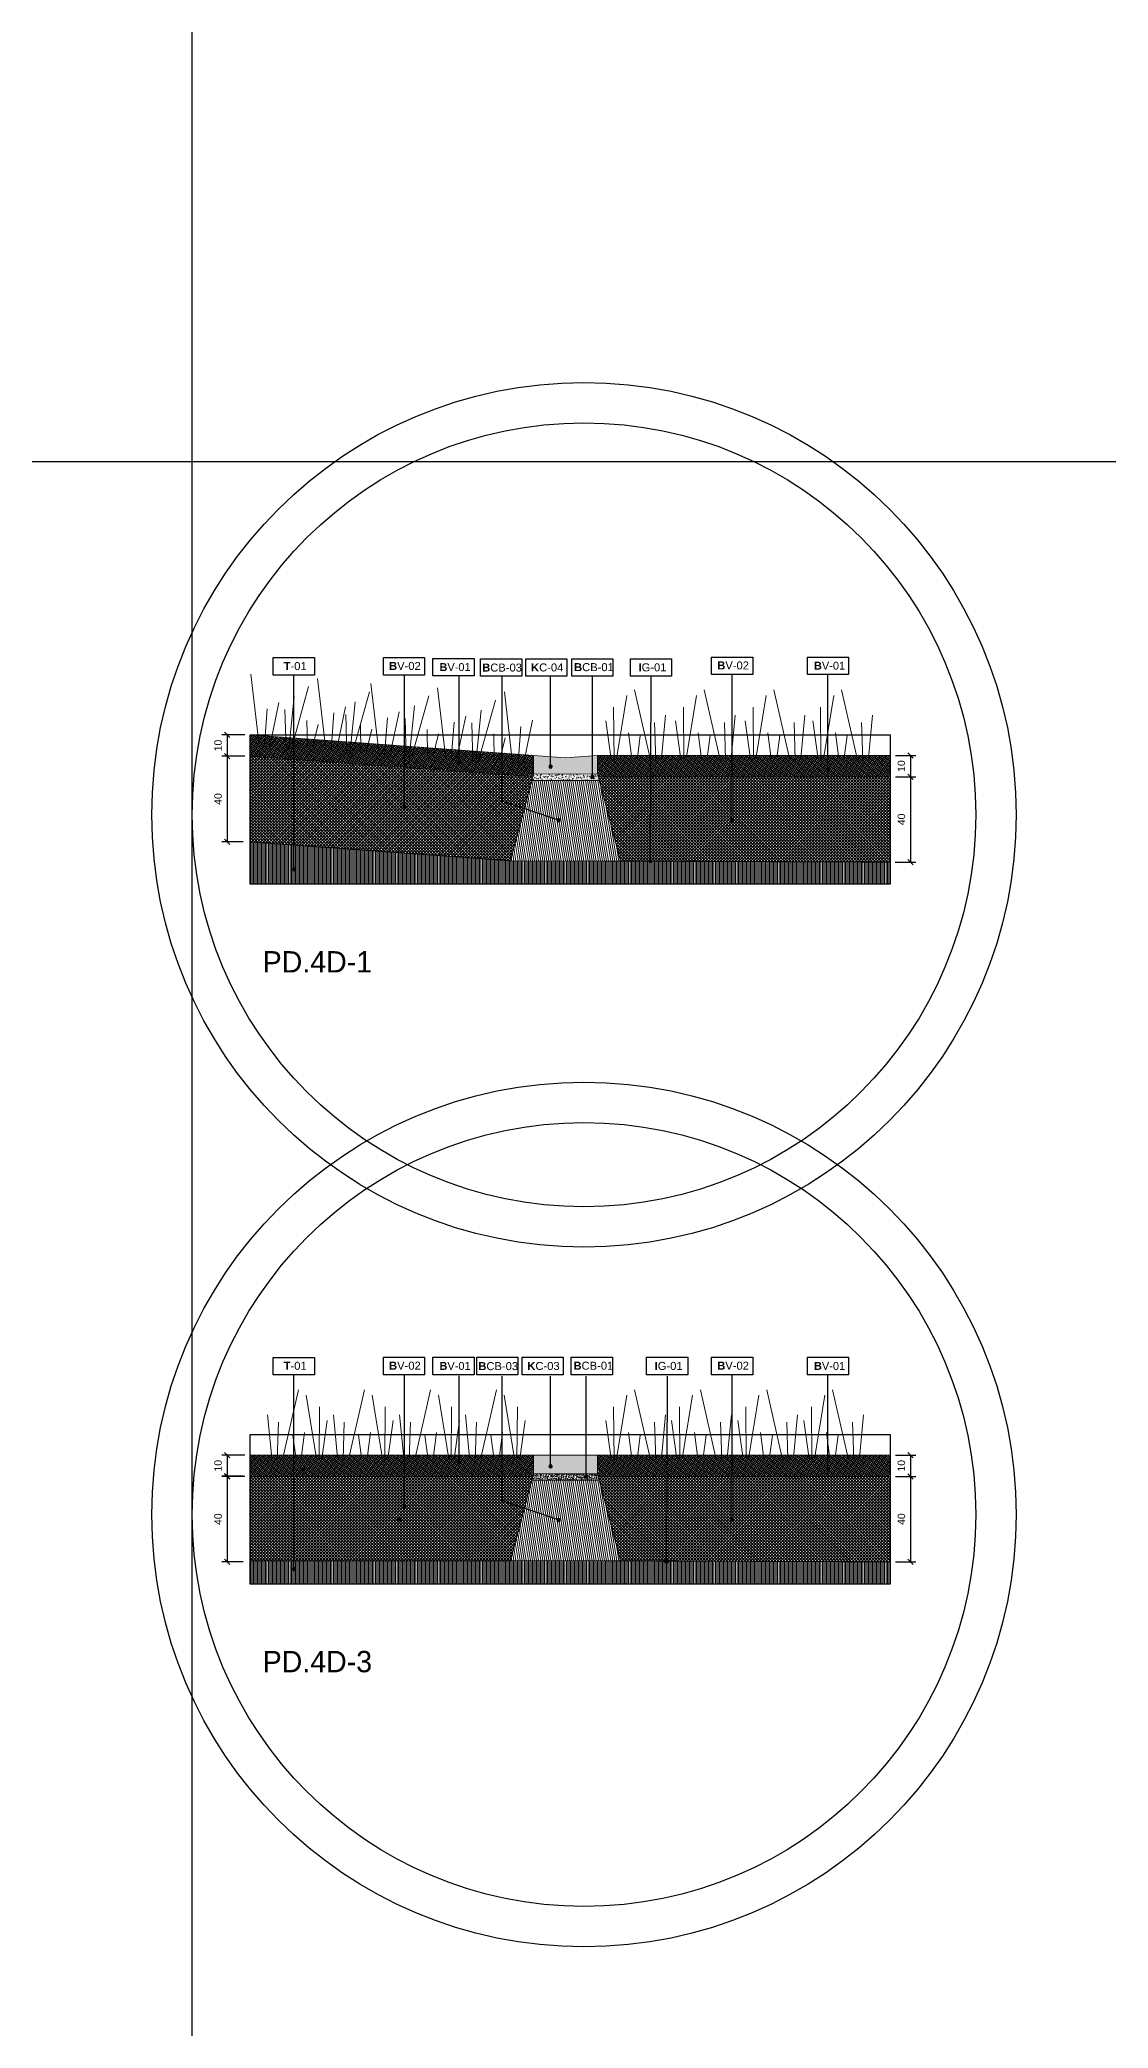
# Model space of a CAD drawing. Header units: metres. Extents: x -325 to 301, y -147 to 149.
# Drawn here: x 51.52 to 56.53, y 86.11 to 95.43 of the extents above; entities that cross this region are included whole.
import ezdxf

# ---------------------------------------------------------------- set-up
doc = ezdxf.new("R2010")
doc.units = ezdxf.units.M
doc.linetypes.add('ACAD_ISO03W100', pattern=[30, 12, -18])
doc.layers.get('Defpoints').update_dxf_attribs({"lineweight": 13})
doc.layers.add('-aux', color=50, linetype='Continuous', plot=False)
doc.layers.add('-AUX-TWQ', color=1, linetype='Continuous', plot=False)
doc.layers.add('0-TX-1_25', color=7, linetype='Continuous', true_color=0x3f4f7f)
doc.layers.add('3-TR-paviment fort', color=7, linetype='Continuous', true_color=0xd1d1d1)
for name, color, linetype in [('02-L-Geotextile', 32, 'Continuous'), ('A-KEYPLAN_HATCH', 7, 'Continuous'), ('A_TEXT_2', 7, 'Continuous'), ('EIT_3 TR terra vegetal', 45, 'Continuous')]:
    doc.layers.add(name, color=color, linetype=linetype)
doc.layers.add('03-TR-Paviment_04_Dry Meadow', color=7, linetype='Continuous', lineweight=5, true_color=0xd8dd88)
doc.layers.add('3-TR tot_u', color=7, linetype='Continuous', lineweight=5, true_color=0x787878)
for name, color, linetype, lineweight in [('1-CM', 7, 'Continuous', 0), ('2-L-secció', 1, 'Continuous', 0), ('3-TR Formigó', 252, 'Continuous', 0), ('3-TR Seleccionat', 44, 'Continuous', 0), ('3-TR-recebo', 252, 'Continuous', 0)]:
    doc.layers.add(name, color=color, linetype=linetype, lineweight=lineweight)
doc.styles.add('Arial_4', font='arial.ttf', dxfattribs={"height": 1.8})
doc.styles.get("Standard").update_dxf_attribs({"font": 'arial.ttf'})
doc.styles.add('x-llegenda materials$0$ENGRAVERS', font='TT0586M.TTF')
doc.dimstyles.new('ISO-25', dxfattribs={"dimtxt": 0.1, "dimasz": 0.1, "dimexe": 0.1, "dimexo": 0.1, "dimgap": 0.1, "dimtad": 1, "dimdec": 0, "dimlfac": 100, "dimzin": 9, "dimtxsty": 'Standard', "dimblk": 'OBLIQUE', "dimcen": 0.1, "dimadec": 0, "dimazin": 0, "dimtfac": 1, "dimtdec": 0, "dimtmove": 0, "dimatfit": 3, "dimldrblk": 'OBLIQUE', "dimfxl": 1, "dimarcsym": 0})
pattern_1 = [(238.1314, (54.140308, 89.4148215), (0.00679409, -0.00422378), []), (328.1314, (54.140308, 89.4148215), (0.00422378, 0.00679409), [])]
pattern_2 = [(45, (419523.734261, 4594389.699787), (-0.007071067811865, 0.007071067811865), []), (135, (419523.734261, 4594389.699787), (-0.007071067811865, -0.007071067811865), [])]

# ---------------------------------------------------------------- blocks, each defined once
blk = doc.blocks.new('*U460')
at = {"layer": '-aux'}
blk.add_lwpolyline([(0, 0.7), (3, 0.7), (3, 0), (0, 0), (0, 0.7)], dxfattribs=at)
blk = doc.blocks.new('hatch keyplan 2')
at = {"layer": 'A-KEYPLAN_HATCH'}
blk.add_lwpolyline([(0, 0.00548), (0.01287, 0.00548), (0.01287, 0), (0, 0)], close=True, dxfattribs=at)
blk = doc.blocks.new('hatch keyplan')
at = {"layer": 'A-KEYPLAN_HATCH'}
blk.add_blockref('hatch keyplan 2', (1.43058, 0.85215), dxfattribs=at)
blk = doc.blocks.new('B-CB03')
at = {"layer": 'A-KEYPLAN_HATCH'}
blk.add_blockref('hatch keyplan', (-1.43058, -0.85215), dxfattribs=at)
at = {"layer": 'A_TEXT_2', "insert": (-0.0008, 0.00398), "char_height": 0.0025, "attachment_point": 1}
blk.add_mtext_dynamic_manual_height_columns('\\pi0.00128;{\\fArial|b1|i0|c0|p34;B}CB-03', width=0.0145619, gutter_width=0.015, heights=[0], dxfattribs=at)
blk = doc.blocks.new('B-V01')
at = {"layer": 'A-KEYPLAN_HATCH'}
blk.add_blockref('hatch keyplan', (-1.43058, -0.85215), dxfattribs=at)
at = {"layer": 'A_TEXT_2', "lineweight": 211, "insert": (-0.00079, 0.00402), "char_height": 0.0024588, "attachment_point": 1, "line_spacing_factor": 0.938532, "style": 'Arial_4'}
blk.add_mtext_dynamic_manual_height_columns('\\pi0.00285;{\\fArial|b1|i0|c0|p34;B}V-01', width=0.0145619, gutter_width=0.015, heights=[0], dxfattribs=at)
blk = doc.blocks.new('B-V02')
at = {"layer": 'A-KEYPLAN_HATCH'}
blk.add_blockref('hatch keyplan', (-1.43058, -0.85215), dxfattribs=at)
at = {"layer": 'A_TEXT_2', "insert": (-0.0008, 0.00412), "char_height": 0.0025, "attachment_point": 1}
blk.add_mtext_dynamic_manual_height_columns('\\pi0.00255;{\\fArial|b1|i0|c0|p34;B}V-02', width=0.0145619, gutter_width=0.015, heights=[0], dxfattribs=at)
blk = doc.blocks.new('T-01')
at = {"layer": 'A-KEYPLAN_HATCH'}
blk.add_blockref('hatch keyplan', (-1.43058, -0.85215), dxfattribs=at)
at = {"layer": 'A_TEXT_2', "insert": (-0.0008, 0.00408), "char_height": 0.0025, "attachment_point": 1}
blk.add_mtext_dynamic_manual_height_columns('\\pi0.00405;{\\fArial|b1|i0|c0|p34;T}-01', width=0.0145619, gutter_width=0.015, heights=[0], dxfattribs=at)
blk = doc.blocks.new('_Oblique')
at = {"color": 0, "lineweight": -2}
blk.add_line((-0.5, -0.5), (0.5, 0.5), dxfattribs=at)
blk = doc.blocks.new('*D530')
at = {"layer": '0-TX-1_25', "color": 0, "lineweight": -2, "transparency": 16777216}
for p, q in [((55.5308, 92.0796), (55.627, 92.0796)), ((55.602, 92.0796), (55.602, 91.9796)), ((55.5308, 91.9796), (55.627, 91.9796))]:
    blk.add_line(p, q, dxfattribs=at)
at = {"layer": 'Defpoints', "color": 0, "transparency": 16777216}
for p in [(55.5058, 92.0796), (55.5058, 91.9796), (55.602, 91.9796)]:
    blk.add_point(p, dxfattribs=at)
at = {"layer": '0-TX-1_25', "color": 0, "lineweight": -2, "transparency": 16777216, "xscale": 0.025, "yscale": 0.025, "zscale": 0.025}
for p, rotation in [((55.602, 92.0796), 90), ((55.602, 91.9796), 270)]:
    blk.add_blockref('_Oblique', p, dxfattribs=dict(at, rotation=rotation))
at = {"layer": '0-TX-1_25', "color": 0, "transparency": 16777216, "insert": (55.5592, 92.0296), "char_height": 0.035, "attachment_point": 5, "rotation": 90}
blk.add_mtext('10', dxfattribs=at)
blk = doc.blocks.new('*D531')
at = {"layer": '0-TX-1_25', "color": 0, "lineweight": -2, "transparency": 16777216}
for p, q in [((55.5308, 91.9796), (55.6273, 91.9796)), ((55.6023, 91.9796), (55.6023, 91.5796)), ((55.5303, 91.5796), (55.6273, 91.5796))]:
    blk.add_line(p, q, dxfattribs=at)
at = {"layer": 'Defpoints', "color": 0, "transparency": 16777216}
for p in [(55.5058, 91.9796), (55.5053, 91.5796), (55.6023, 91.5796)]:
    blk.add_point(p, dxfattribs=at)
at = {"layer": '0-TX-1_25', "color": 0, "lineweight": -2, "transparency": 16777216, "xscale": 0.025, "yscale": 0.025, "zscale": 0.025}
for p, rotation in [((55.6023, 91.9796), 90), ((55.6023, 91.5796), 270)]:
    blk.add_blockref('_Oblique', p, dxfattribs=dict(at, rotation=rotation))
at = {"layer": '0-TX-1_25', "color": 0, "transparency": 16777216, "insert": (55.5594, 91.7796), "char_height": 0.035, "attachment_point": 5, "rotation": 90}
blk.add_mtext('40', dxfattribs=at)
blk = doc.blocks.new('*D532')
at = {"layer": '0-TX-1_25', "color": 0, "lineweight": -2, "transparency": 16777216}
for p, q in [((52.4808, 92.1755), (52.3737, 92.1755)), ((52.3987, 92.1755), (52.3987, 92.0762)), ((52.4736, 92.0762), (52.3737, 92.0762))]:
    blk.add_line(p, q, dxfattribs=at)
at = {"layer": 'Defpoints', "color": 0, "transparency": 16777216}
for p in [(52.5058, 92.1755), (52.3987, 92.0762), (52.4986, 92.0762)]:
    blk.add_point(p, dxfattribs=at)
at = {"layer": '0-TX-1_25', "color": 0, "lineweight": -2, "transparency": 16777216, "xscale": 0.025, "yscale": 0.025, "zscale": 0.025}
for p, rotation in [((52.3987, 92.1755), 90), ((52.3987, 92.0762), 270)]:
    blk.add_blockref('_Oblique', p, dxfattribs=dict(at, rotation=rotation))
at = {"layer": '0-TX-1_25', "color": 0, "transparency": 16777216, "insert": (52.3558, 92.1258), "char_height": 0.035, "attachment_point": 5, "rotation": 90}
blk.add_mtext('10', dxfattribs=at)
blk = doc.blocks.new('*D533')
at = {"layer": '0-TX-1_25', "color": 0, "lineweight": -2, "transparency": 16777216}
for p, q in [((52.4808, 92.0757), (52.3737, 92.0757)), ((52.3987, 92.0757), (52.3987, 91.6747)), ((52.4739, 91.6747), (52.3737, 91.6747))]:
    blk.add_line(p, q, dxfattribs=at)
at = {"layer": 'Defpoints', "color": 0, "transparency": 16777216}
for p in [(52.5058, 92.0757), (52.3987, 91.6747), (52.4989, 91.6747)]:
    blk.add_point(p, dxfattribs=at)
at = {"layer": '0-TX-1_25', "color": 0, "lineweight": -2, "transparency": 16777216, "xscale": 0.025, "yscale": 0.025, "zscale": 0.025}
for p, rotation in [((52.3987, 92.0757), 90), ((52.3987, 91.6747), 270)]:
    blk.add_blockref('_Oblique', p, dxfattribs=dict(at, rotation=rotation))
at = {"layer": '0-TX-1_25', "color": 0, "transparency": 16777216, "insert": (52.3558, 91.8752), "char_height": 0.035, "attachment_point": 5, "rotation": 90}
blk.add_mtext('40', dxfattribs=at)
blk = doc.blocks.new('K03')
at = {"layer": 'A-KEYPLAN_HATCH'}
blk.add_blockref('hatch keyplan', (-1.43058, -0.85215), dxfattribs=at)
at = {"layer": 'A_TEXT_2', "insert": (-0.0008, 0.00402), "char_height": 0.0025, "attachment_point": 1}
blk.add_mtext_dynamic_manual_height_columns('\\pi0.00245;{\\fArial|b1|i0|c0|p34;K}C-04', width=0.0145619, gutter_width=0.015, heights=[0], dxfattribs=at)
blk = doc.blocks.new('B-CB01')
at = {"layer": 'A-KEYPLAN_HATCH'}
blk.add_blockref('hatch keyplan', (-1.43058, -0.85215), dxfattribs=at)
at = {"layer": 'A_TEXT_2', "insert": (-0.0008, 0.00411), "char_height": 0.0025, "attachment_point": 1}
blk.add_mtext_dynamic_manual_height_columns('\\pi0.00152;{\\fArial|b1|i0|c0|p34;B}CB-01', width=0.0145619, gutter_width=0.015, heights=[0], dxfattribs=at)
blk = doc.blocks.new('POINT')
at = {"layer": '0-TX-1_25'}
h = blk.add_hatch(dxfattribs=at)
h.set_pattern_fill('ANGLE', color=256)
h.set_pattern_definition([(0, (-83.747, -12.726), (0, 6.985), [5.08, -1.905]), (90, (-83.747, -12.726), (-6.985, 4e-16), [5.08, -1.905])])
edge = h.paths.add_edge_path()
edge.add_arc((0, 0), 0.0075, 0, 360)
h = blk.add_hatch(color=256, dxfattribs=at)
h.dxf.hatch_style = 1
edge = h.paths.add_edge_path()
edge.add_arc((0, 0), 0.0075, 0, 360)
blk.add_circle((0, 0), 0.0075, dxfattribs=at)
blk = doc.blocks.new('*D999')
at = {"layer": '0-TX-1_25', "color": 0, "lineweight": -2, "transparency": 16777216}
for p, q in [((55.5308, 88.8004), (55.627, 88.8004)), ((55.602, 88.8004), (55.602, 88.7004)), ((55.5308, 88.7004), (55.627, 88.7004))]:
    blk.add_line(p, q, dxfattribs=at)
at = {"layer": 'Defpoints', "color": 0, "transparency": 16777216}
for p in [(55.5058, 88.8004), (55.5058, 88.7004), (55.602, 88.7004)]:
    blk.add_point(p, dxfattribs=at)
at = {"layer": '0-TX-1_25', "color": 0, "lineweight": -2, "transparency": 16777216, "xscale": 0.025, "yscale": 0.025, "zscale": 0.025}
for p, rotation in [((55.602, 88.8004), 90), ((55.602, 88.7004), 270)]:
    blk.add_blockref('_Oblique', p, dxfattribs=dict(at, rotation=rotation))
at = {"layer": '0-TX-1_25', "color": 0, "transparency": 16777216, "insert": (55.5592, 88.7504), "char_height": 0.035, "attachment_point": 5, "rotation": 90}
blk.add_mtext('10', dxfattribs=at)
blk = doc.blocks.new('*D1000')
at = {"layer": '0-TX-1_25', "color": 0, "lineweight": -2, "transparency": 16777216}
for p, q in [((55.5308, 88.7004), (55.6273, 88.7004)), ((55.6023, 88.7004), (55.6023, 88.3004)), ((55.5308, 88.3004), (55.6273, 88.3004))]:
    blk.add_line(p, q, dxfattribs=at)
at = {"layer": 'Defpoints', "color": 0, "transparency": 16777216}
for p in [(55.5058, 88.7004), (55.5058, 88.3004), (55.6023, 88.3004)]:
    blk.add_point(p, dxfattribs=at)
at = {"layer": '0-TX-1_25', "color": 0, "lineweight": -2, "transparency": 16777216, "xscale": 0.025, "yscale": 0.025, "zscale": 0.025}
for p, rotation in [((55.6023, 88.7004), 90), ((55.6023, 88.3004), 270)]:
    blk.add_blockref('_Oblique', p, dxfattribs=dict(at, rotation=rotation))
at = {"layer": '0-TX-1_25', "color": 0, "transparency": 16777216, "insert": (55.5594, 88.5004), "char_height": 0.035, "attachment_point": 5, "rotation": 90}
blk.add_mtext('40', dxfattribs=at)
blk = doc.blocks.new('*D1001')
at = {"layer": '0-TX-1_25', "color": 0, "lineweight": -2, "transparency": 16777216}
for p, q in [((52.4808, 88.8004), (52.3737, 88.8004)), ((52.3987, 88.8004), (52.3987, 88.701)), ((52.4736, 88.701), (52.3737, 88.701))]:
    blk.add_line(p, q, dxfattribs=at)
at = {"layer": 'Defpoints', "color": 0, "transparency": 16777216}
for p in [(52.5058, 88.8004), (52.3987, 88.701), (52.4986, 88.701)]:
    blk.add_point(p, dxfattribs=at)
at = {"layer": '0-TX-1_25', "color": 0, "lineweight": -2, "transparency": 16777216, "xscale": 0.025, "yscale": 0.025, "zscale": 0.025}
for p, rotation in [((52.3987, 88.8004), 90), ((52.3987, 88.701), 270)]:
    blk.add_blockref('_Oblique', p, dxfattribs=dict(at, rotation=rotation))
at = {"layer": '0-TX-1_25', "color": 0, "transparency": 16777216, "insert": (52.3558, 88.7507), "char_height": 0.035, "attachment_point": 5, "rotation": 90}
blk.add_mtext('10', dxfattribs=at)
blk = doc.blocks.new('*D1002')
at = {"layer": '0-TX-1_25', "color": 0, "lineweight": -2, "transparency": 16777216}
for p, q in [((52.4808, 88.7005), (52.3737, 88.7005)), ((52.3987, 88.7005), (52.3987, 88.2996)), ((52.4739, 88.2996), (52.3737, 88.2996))]:
    blk.add_line(p, q, dxfattribs=at)
at = {"layer": 'Defpoints', "color": 0, "transparency": 16777216}
for p in [(52.5058, 88.7005), (52.3987, 88.2996), (52.4989, 88.2996)]:
    blk.add_point(p, dxfattribs=at)
at = {"layer": '0-TX-1_25', "color": 0, "lineweight": -2, "transparency": 16777216, "xscale": 0.025, "yscale": 0.025, "zscale": 0.025}
for p, rotation in [((52.3987, 88.7005), 90), ((52.3987, 88.2996), 270)]:
    blk.add_blockref('_Oblique', p, dxfattribs=dict(at, rotation=rotation))
at = {"layer": '0-TX-1_25', "color": 0, "transparency": 16777216, "insert": (52.3558, 88.5001), "char_height": 0.035, "attachment_point": 5, "rotation": 90}
blk.add_mtext('40', dxfattribs=at)
blk = doc.blocks.new('K02')
at = {"layer": 'A-KEYPLAN_HATCH'}
blk.add_blockref('hatch keyplan', (-1.43058, -0.85215), dxfattribs=at)
at = {"layer": 'A_TEXT_2', "insert": (-0.0008, 0.00402), "char_height": 0.0025, "attachment_point": 1}
blk.add_mtext_dynamic_manual_height_columns('\\pi0.00244;{\\fArial|b1|i0|c0|p34;K}C-03', width=0.0145619, gutter_width=0.015, heights=[0], dxfattribs=at)
blk = doc.blocks.new('IG01')
at = {"layer": 'A-KEYPLAN_HATCH', "xscale": 10, "yscale": 10, "zscale": 10}
blk.add_blockref('hatch keyplan', (-14.3058, -8.5215), dxfattribs=at)
at = {"layer": 'A_TEXT_2', "insert": (-0.008, 0.0405), "char_height": 0.025, "attachment_point": 1}
blk.add_mtext_dynamic_manual_height_columns('\\pi0.03354;{\\fArial|b1|i0|c0|p34;I}G-01', width=0.145619, gutter_width=0.15, heights=[0], dxfattribs=at)

msp = doc.modelspace()

# ---------------------------------------------------------------- hatches: boundary and pattern name
at = {"layer": '3-TR Formigó'}
h = msp.add_hatch(dxfattribs=at)
h.set_pattern_fill('ANSI31', color=256, scale=0.003, angle=234.17524, style=0)
h.set_pattern_definition([(279.175244, (15.11311, 0.234281), (0.00940313, 0.0015188056), [])])
h.paths.add_polyline_path([(54.2428, 91.5842), (53.7263, 91.586), (53.8266, 91.9622), (54.1414, 91.9624)])
h = msp.add_hatch(dxfattribs=at)
h.set_pattern_fill('ANSI31', color=256, scale=0.003, angle=234.17524, style=0)
h.set_pattern_definition([(279.175244, (15.11311, -3.044929), (0.00940313, 0.0015188056), [])])
h.paths.add_polyline_path([(54.2428, 88.305), (53.7263, 88.3068), (53.8266, 88.683), (54.1414, 88.6832)])
at = {"layer": '3-TR Seleccionat'}
h = msp.add_hatch(dxfattribs=at)
h.set_pattern_fill('ANSI31', color=256, scale=0.002, angle=225, style=0)
h.set_pattern_definition([(270, (13.519888, -1.2157186), (0.00635, -9e-19), [])])
h.paths.add_polyline_path([(55.5058, 91.5796), (55.5058, 91.4755), (52.5058, 91.4755), (52.5058, 91.6742), (53.7297, 91.5858)])
h = msp.add_hatch(dxfattribs=at)
h.set_pattern_fill('ANSI31', color=256, scale=0.002, angle=225, style=0)
h.set_pattern_definition([(270, (13.519888, -4.4949286), (0.00635, -9e-19), [])])
h.paths.add_polyline_path([(55.5058, 88.3004), (55.5058, 88.1963), (52.5058, 88.1963), (52.5058, 88.305), (53.7297, 88.3066)])
at = {"layer": '3-TR tot_u'}
h = msp.add_hatch(dxfattribs=at)
h.set_pattern_fill('AR-CONC', color=256, scale=9e-05, angle=90.26641)
h.set_pattern_definition([(140.266414, (-29.598233, 69.166991), (0.0013582613, 0.0164031132), [0.0017145, -0.0188595]), (85.266414, (-29.598233, 69.166991), (-0.0171801815, -0.0032518273), [0.0013716, -0.0150876526]), (190.71786, (-29.59812, 69.168358), (-0.0158219194, 0.0131512858), [0.0014571008, -0.016028122]), (136.450614, (-29.602805, 69.16697), (0.003670327, 0.024414444), [0.00257175, -0.02828925]), (186.901972, (-29.6025, 69.169005), (-0.0223674596, 0.021262598), [0.002185652, -0.024042205]), (81.450565, (-29.602805, 69.16697), (-0.0223674596, 0.021262598), [0.002057397, -0.022631376]), (111.266414, (-29.601673, 69.169261), (0.0091403206, 0.0136879438), [0.0017145, -0.0188595]), (56.266414, (-29.601673, 69.169261), (-0.0166026007, 0.0054850432), [0.0013716, -0.0150876]), (161.71786, (-29.600911, 69.170402), (-0.0074622802, 0.019172987), [0.0014571008, -0.0160280944]), (127.766414, (-29.5982334, 69.1669915), (-0.00761116375, 0.0002425866), [0, -0.01490472, 0, -0.0153162, 0, -0.01514475]), (97.766414, (-29.598233, 69.1669915), (-0.009044117, 0.0059717809), [0, -0.00873252, 0, -0.01456182, 0, -0.00577215]), (57.766414, (-29.59821, 69.161894), (0.0004588393, 0.012205419), [0, -0.005715, 0, -0.0178308, 0, -0.0236601]), (47.766414, (-29.598199, 69.159608), (-0.0023503487, 0.0133208417), [0, -0.0074295, 0, -0.01184148, 0, -0.0168021])])
h.paths.add_polyline_path([(53.8266, 91.9622), (53.8346, 91.9922), (54.1346, 91.9923), (54.1411, 91.9624)])
h = msp.add_hatch(dxfattribs=at)
h.set_pattern_fill('AR-CONC', color=256, scale=9e-05, angle=90.26641)
h.set_pattern_definition([(140.266414, (-29.598233, 65.887781), (0.0013582613, 0.0164031132), [0.0017145, -0.0188595]), (85.266414, (-29.598233, 65.887781), (-0.0171801815, -0.0032518273), [0.0013716, -0.0150876526]), (190.71786, (-29.59812, 65.889148), (-0.0158219194, 0.0131512858), [0.0014571008, -0.016028122]), (136.450614, (-29.602805, 65.88776), (0.003670327, 0.024414444), [0.00257175, -0.02828925]), (186.901972, (-29.6025, 65.889795), (-0.0223674596, 0.021262598), [0.002185652, -0.024042205]), (81.450565, (-29.602805, 65.88776), (-0.0223674596, 0.021262598), [0.002057397, -0.022631376]), (111.266414, (-29.601673, 65.890051), (0.0091403206, 0.0136879438), [0.0017145, -0.0188595]), (56.266414, (-29.601673, 65.890051), (-0.0166026007, 0.0054850432), [0.0013716, -0.0150876]), (161.71786, (-29.600911, 65.891192), (-0.0074622802, 0.019172987), [0.0014571008, -0.0160280944]), (127.766414, (-29.5982334, 65.8877814), (-0.00761116375, 0.0002425866), [0, -0.01490472, 0, -0.0153162, 0, -0.01514475]), (97.766414, (-29.598233, 65.8877814), (-0.009044117, 0.0059717809), [0, -0.00873252, 0, -0.01456182, 0, -0.00577215]), (57.766414, (-29.59821, 65.8826837), (0.0004588393, 0.012205419), [0, -0.005715, 0, -0.0178308, 0, -0.0236601]), (47.766414, (-29.598199, 65.880398), (-0.0023503487, 0.0133208417), [0, -0.0074295, 0, -0.01184148, 0, -0.0168021])])
h.paths.add_polyline_path([(53.8266, 88.683), (53.8346, 88.713), (54.1346, 88.7131), (54.1411, 88.6832)])
at = {"layer": '3-TR-paviment fort'}
for points in [[(53.8346, 92.0795), (53.8346, 91.9923), (54.1346, 91.9924), (54.1346, 92.0796), (53.9838, 92.0684)], [(53.8346, 88.8003), (53.8346, 88.7131), (54.1346, 88.7132), (54.1346, 88.8004)]]:
    msp.add_hatch(color=256, dxfattribs=at).paths.add_polyline_path(points)
at = {"layer": '3-TR-recebo'}
h = msp.add_hatch(dxfattribs=at)
h.set_pattern_fill('_USER', color=256, scale=0.008, angle=238.13142, style=0, double=1, pattern_type=0)
h.set_pattern_definition([(238.1314, (52.44918, 92.594468), (0.00679409, -0.00422378), []), (328.1314, (52.44918, 92.594468), (0.00422378, 0.00679409), [])])
h.paths.add_polyline_path([(52.5058, 92.0753), (52.5058, 92.1755), (52.7041, 92.1612), (53.3712, 92.113), (53.8346, 92.0795), (53.8313, 91.98), (53.3814, 92.012)])
h = msp.add_hatch(dxfattribs=at)
h.set_pattern_fill('_USER', color=256, scale=0.008, angle=238.13142, style=0, double=1, pattern_type=0)
h.set_pattern_definition([(238.1314, (54.140308, 92.6940316), (0.00679409, -0.00422378), []), (328.1314, (54.140308, 92.6940316), (0.00422378, 0.00679409), [])])
h.paths.add_polyline_path([(54.138, 91.9796), (54.1346, 92.0796), (55.0624, 92.0796), (55.5058, 92.0796), (55.5058, 91.9796)])
h = msp.add_hatch(dxfattribs=at)
h.set_pattern_fill('_USER', color=256, scale=0.008, angle=238.13142, style=0, double=1, pattern_type=0)
h.set_pattern_definition(pattern_1)
h.paths.add_polyline_path([(52.5058, 88.8004), (52.5058, 88.7004), (53.8312, 88.7004), (53.8346, 88.8004)])
h = msp.add_hatch(dxfattribs=at)
h.set_pattern_fill('_USER', color=256, scale=0.008, angle=238.13142, style=0, double=1, pattern_type=0)
h.set_pattern_definition(pattern_1)
h.paths.add_polyline_path([(54.138, 88.7004), (54.1346, 88.8004), (55.0624, 88.8004), (55.5058, 88.8004), (55.5058, 88.7004)])
at = {"layer": 'EIT_3 TR terra vegetal'}
h = msp.add_hatch(dxfattribs=at)
h.set_pattern_fill('_USER', color=256, scale=0.01, angle=45, style=0, double=1, pattern_type=0)
h.set_pattern_definition([(45, (419521.768063, 4594393.004199), (-0.007071067811865, 0.007071067811865), []), (135, (419521.768063, 4594393.004199), (-0.007071067811865, -0.007071067811865), [])])
h.paths.add_polyline_path([(52.5058, 91.6742), (52.5058, 92.0757), (53.8313, 91.98), (53.8057, 91.8839), (53.7263, 91.586)])
h = msp.add_hatch(dxfattribs=at)
h.set_pattern_fill('_USER', color=256, scale=0.01, angle=45, style=0, double=1, pattern_type=0)
h.set_pattern_definition([(45, (419523.734261, 4594392.978997), (-0.007071067811865, 0.007071067811865), []), (135, (419523.734261, 4594392.978997), (-0.007071067811865, -0.007071067811865), [])])
h.paths.add_polyline_path([(54.2428, 91.5842), (54.138, 91.9796), (55.5058, 91.9796), (55.5058, 91.5796)])
h = msp.add_hatch(dxfattribs=at)
h.set_pattern_fill('_USER', color=256, scale=0.01, angle=45, style=0, double=1, pattern_type=0)
h.set_pattern_definition(pattern_2)
h.paths.add_polyline_path([(52.5058, 88.7004), (52.5058, 88.305), (53.7263, 88.305), (53.8312, 88.7004)])
h = msp.add_hatch(dxfattribs=at)
h.set_pattern_fill('_USER', color=256, scale=0.01, angle=45, style=0, double=1, pattern_type=0)
h.set_pattern_definition(pattern_2)
h.paths.add_polyline_path([(54.2428, 88.305), (54.138, 88.7004), (55.5058, 88.7004), (55.5058, 88.3004)])

# ---------------------------------------------------------------- linework, layer by layer
at = {"layer": '-aux'}
for points in [[(52.2345, 3.4567), (52.2345, 133.4567)], [(12.2345, 93.4567), (142.2345, 93.4567)]]:
    msp.add_lwpolyline(points, dxfattribs=at)
at = {"layer": '-AUX-TWQ'}
for centre, radius in [((54.0711, 91.8012), 2.026), ((54.0711, 91.8012), 1.8366), ((54.0711, 88.522), 2.026), ((54.0711, 88.522), 1.8366)]:
    msp.add_circle(centre, radius, dxfattribs=at)
at = {"layer": '0-TX-1_25'}
for points in [[(52.7113, 91.5453), (52.7113, 92.4556)], [(53.2301, 91.8394), (53.2301, 92.4556)], [(53.4863, 92.0467), (53.4863, 92.4516)], [(53.9516, 91.7758), (53.6873, 91.8651), (53.6873, 92.4501)], [(53.9145, 92.0268), (53.9145, 92.4501)], [(54.1105, 91.9783), (54.1105, 92.4501)], [(54.3851, 92.4501), (54.3819, 91.5837)], [(54.7663, 91.7769), (54.7663, 92.4581)], [(55.2149, 92.0122), (55.2149, 92.4581)], [(52.7113, 88.2661), (52.7113, 89.1764)], [(53.2301, 88.5601), (53.2301, 89.1764)], [(53.4863, 88.7674), (53.4863, 89.1723)], [(53.9516, 88.4966), (53.6873, 88.5859), (53.6873, 89.1709)], [(53.9145, 88.7476), (53.9145, 89.1709)], [(54.0816, 88.6991), (54.0816, 89.1709)], [(54.4607, 89.1709), (54.4576, 88.3023)], [(54.7663, 88.4977), (54.7663, 89.1765)], [(55.2149, 88.7329), (55.2149, 89.1765)]]:
    msp.add_lwpolyline(points, dxfattribs=at)
at = {"layer": '02-L-Geotextile', "linetype": 'ACAD_ISO03W100', "ltscale": 0.002, "const_width": 0.005}
for points in [[(52.5058, 91.6742), (53.7263, 91.586)], [(54.2428, 91.5842), (55.5058, 91.5796)], [(52.5058, 88.305), (53.7263, 88.305)], [(54.2428, 88.305), (55.5058, 88.3004)]]:
    msp.add_lwpolyline(points, dxfattribs=at)
at = {"layer": '03-TR-Paviment_04_Dry Meadow'}
for points in [[(52.509, 92.4598), (52.5477, 92.1267)], [(52.7125, 92.355), (52.6878, 92.1087)], [(52.7797, 92.4022), (52.6995, 92.1119)], [(52.8219, 92.4402), (52.8606, 92.107)], [(53.0651, 92.3775), (52.9849, 92.0872)], [(53.0724, 92.4169), (53.1112, 92.0838)], [(53.3431, 92.3594), (53.2629, 92.0691)], [(53.385, 92.3965), (53.4238, 92.0634)], [(53.6979, 92.3769), (53.7366, 92.0438)], [(54.2718, 92.36), (54.2233, 92.0628)], [(54.3083, 92.3862), (54.3827, 92.0592)], [(54.5988, 92.36), (54.5504, 92.0628)], [(54.6353, 92.3862), (54.7098, 92.0592)], [(54.9254, 92.36), (54.8769, 92.0628)], [(54.9619, 92.3862), (55.0363, 92.0592)], [(55.2419, 92.36), (55.1934, 92.0628)], [(55.2784, 92.3862), (55.3528, 92.0592)], [(52.5861, 92.2982), (52.5733, 92.1257)], [(52.6407, 92.3272), (52.5998, 92.1291)], [(52.6694, 92.2953), (52.6747, 92.1138)], [(52.899, 92.2786), (52.8862, 92.1061)], [(52.9536, 92.3076), (52.9127, 92.1095)], [(52.9548, 92.2706), (52.9601, 92.0891)], [(52.9979, 92.3303), (52.9733, 92.0839)], [(53.1495, 92.2553), (53.1367, 92.0828)], [(53.2041, 92.2844), (53.1632, 92.0862)], [(53.2759, 92.3121), (53.2513, 92.0658)], [(53.5167, 92.2639), (53.4758, 92.0658)], [(53.5885, 92.2917), (53.5639, 92.0454)], [(53.6557, 92.339), (53.5755, 92.0487)], [(54.21, 92.3058), (54.2121, 92.0583)], [(54.4535, 92.2686), (54.4342, 92.0672)], [(54.5371, 92.3058), (54.5392, 92.0583)], [(54.7805, 92.2686), (54.7613, 92.0672)], [(54.8636, 92.3058), (54.8657, 92.0583)], [(55.1071, 92.2686), (55.0878, 92.0672)], [(55.1801, 92.3058), (55.1822, 92.0583)], [(55.4236, 92.2686), (55.4043, 92.0672)], [(52.7722, 92.2438), (52.7746, 92.121)], [(52.8255, 92.2249), (52.8006, 92.1229)], [(53.0228, 92.2206), (53.0251, 92.0978)], [(53.076, 92.2017), (53.0511, 92.0997)], [(53.2328, 92.2525), (53.2381, 92.0709)], [(53.3354, 92.2002), (53.3377, 92.0774)], [(53.3886, 92.1813), (53.3637, 92.0793)], [(53.4621, 92.2349), (53.4493, 92.0624)], [(53.5454, 92.2321), (53.5507, 92.0505)], [(53.6483, 92.1805), (53.6506, 92.0578)], [(53.7015, 92.1616), (53.6766, 92.0596)], [(53.775, 92.2153), (53.7622, 92.0428)], [(53.8296, 92.2443), (53.7887, 92.0462)], [(54.1736, 92.2419), (54.1985, 92.0619)], [(54.2801, 92.1856), (54.2957, 92.0638)], [(54.335, 92.1726), (54.3213, 92.0685)], [(54.4023, 92.2338), (54.4082, 92.061)], [(54.5007, 92.2419), (54.5255, 92.0619)], [(54.6071, 92.1856), (54.6227, 92.0638)], [(54.6621, 92.1726), (54.6483, 92.0685)], [(54.7294, 92.2338), (54.7353, 92.061)], [(54.8273, 92.2419), (54.8521, 92.0619)], [(54.9337, 92.1856), (54.9493, 92.0638)], [(54.9887, 92.1726), (54.9749, 92.0685)], [(55.056, 92.2338), (55.0618, 92.061)], [(55.1437, 92.2419), (55.1686, 92.0619)], [(55.2502, 92.1856), (55.2658, 92.0638)], [(55.3052, 92.1726), (55.2914, 92.0685)], [(55.3724, 92.2338), (55.3783, 92.061)], [(52.733, 89.107), (52.6586, 88.78)], [(53.0416, 89.107), (52.9671, 88.78)], [(53.3523, 89.107), (53.2779, 88.78)], [(53.6608, 89.107), (53.5864, 88.78)], [(54.3083, 89.107), (54.3827, 88.78)], [(54.6168, 89.107), (54.6913, 88.78)], [(54.9276, 89.107), (55.002, 88.78)], [(55.2361, 89.107), (55.3105, 88.78)], [(52.7695, 89.0808), (52.818, 88.7836)], [(52.8313, 89.0266), (52.8292, 88.7791)], [(53.0781, 89.0808), (53.1265, 88.7836)], [(53.1398, 89.0266), (53.1377, 88.7791)], [(53.3888, 89.0808), (53.4372, 88.7836)], [(53.4505, 89.0266), (53.4485, 88.7791)], [(53.6974, 89.0808), (53.7458, 88.7836)], [(53.7591, 89.0266), (53.757, 88.7791)], [(54.21, 89.0266), (54.2121, 88.7791)], [(54.2718, 89.0808), (54.2233, 88.7836)], [(54.5186, 89.0266), (54.5207, 88.7791)], [(54.5803, 89.0808), (54.5319, 88.7836)], [(54.8293, 89.0266), (54.8314, 88.7791)], [(54.891, 89.0808), (54.8426, 88.7836)], [(55.1379, 89.0266), (55.1399, 88.7791)], [(55.1996, 89.0808), (55.1512, 88.7836)], [(52.5878, 88.9894), (52.6071, 88.788)], [(52.6389, 88.9546), (52.6331, 88.7817)], [(52.7612, 88.9064), (52.7456, 88.7846)], [(52.8676, 88.9627), (52.8428, 88.7827)], [(52.8964, 88.9894), (52.9156, 88.788)], [(52.9475, 88.9546), (52.9416, 88.7817)], [(53.0698, 88.9064), (53.0542, 88.7846)], [(53.1762, 88.9627), (53.1514, 88.7827)], [(53.2071, 88.9894), (53.2264, 88.788)], [(53.2582, 88.9546), (53.2523, 88.7817)], [(53.3805, 88.9064), (53.3649, 88.7846)], [(53.4869, 88.9627), (53.4621, 88.7827)], [(53.5156, 88.9894), (53.5349, 88.788)], [(53.5668, 88.9546), (53.5609, 88.7817)], [(53.689, 88.9064), (53.6735, 88.7846)], [(53.7955, 88.9627), (53.7707, 88.7827)], [(54.1736, 88.9627), (54.1985, 88.7827)], [(54.2801, 88.9064), (54.2957, 88.7846)], [(54.4023, 88.9546), (54.4082, 88.7817)], [(54.4535, 88.9894), (54.4342, 88.788)], [(54.4822, 88.9627), (54.507, 88.7827)], [(54.5886, 88.9064), (54.6042, 88.7846)], [(54.7109, 88.9546), (54.7168, 88.7817)], [(54.762, 88.9894), (54.7428, 88.788)], [(54.7929, 88.9627), (54.8177, 88.7827)], [(54.8994, 88.9064), (54.915, 88.7846)], [(55.0216, 88.9546), (55.0275, 88.7817)], [(55.0728, 88.9894), (55.0535, 88.788)], [(55.1015, 88.9627), (55.1263, 88.7827)], [(55.2079, 88.9064), (55.2235, 88.7846)], [(55.3302, 88.9546), (55.3361, 88.7817)], [(55.3813, 88.9894), (55.362, 88.788)], [(52.7062, 88.8934), (52.72, 88.7893)], [(53.0148, 88.8934), (53.0286, 88.7893)], [(53.3255, 88.8934), (53.3393, 88.7893)], [(53.6341, 88.8934), (53.6478, 88.7893)], [(54.335, 88.8934), (54.3213, 88.7893)], [(54.6436, 88.8934), (54.6298, 88.7893)], [(54.9543, 88.8934), (54.9406, 88.7893)], [(55.2629, 88.8934), (55.2491, 88.7893)]]:
    msp.add_lwpolyline(points, dxfattribs=at)
at = {"layer": '1-CM'}
for points in [[(52.5058, 92.0757), (53.8313, 91.98), (53.8346, 92.0795), (52.5058, 92.1755)], [(54.1346, 92.0796), (53.9838, 92.0684), (53.8346, 92.0795)], [(54.1346, 92.0796), (55.5058, 92.0796)], [(53.8346, 91.9923), (53.7263, 91.586), (54.2428, 91.5842)], [(54.1346, 91.9924), (53.8346, 91.9922)], [(54.1346, 91.9924), (54.2428, 91.5842)], [(54.1346, 91.9924), (54.2428, 91.5842)], [(54.138, 91.9796), (55.5058, 91.9796)], [(54.1414, 91.9624), (53.8266, 91.9622)], [(53.7646, 91.7296), (53.7263, 91.586)], [(53.7263, 91.586), (52.5058, 91.6742)], [(53.7263, 91.586), (55.5058, 91.5796)], [(53.8346, 88.8004), (52.5058, 88.8004)], [(53.8345, 88.7132), (53.7263, 88.305)], [(53.8345, 88.7132), (53.7263, 88.305)], [(53.8346, 88.7131), (53.7263, 88.3068), (54.2428, 88.305)], [(54.1346, 88.7132), (53.8346, 88.713)], [(54.1346, 88.8004), (55.5058, 88.8004)], [(54.1346, 88.7132), (54.2428, 88.305)], [(54.1346, 88.7132), (54.2428, 88.305)], [(53.8312, 88.7004), (52.5058, 88.7004)], [(54.1414, 88.6832), (53.8266, 88.683)], [(54.138, 88.7004), (55.5058, 88.7004)], [(53.7646, 88.4504), (53.7263, 88.3068)], [(53.7263, 88.305), (52.5058, 88.305)], [(53.7263, 88.3068), (55.5058, 88.3004)]]:
    msp.add_lwpolyline(points, dxfattribs=at)
for points in [[(53.8346, 92.0795), (53.8346, 91.9923), (54.1346, 91.9924), (54.1346, 92.0796), (53.9838, 92.0684)], [(53.8346, 88.8003), (53.8346, 88.7131), (54.1346, 88.7132), (54.1346, 88.8004)]]:
    msp.add_lwpolyline(points, close=True, dxfattribs=at)
at = {"layer": '2-L-secció'}
for p, q in [((52.5058, 92.1755), (52.5058, 91.4755)), ((55.5058, 92.0796), (55.5058, 91.4755)), ((52.5058, 88.8963), (52.5058, 88.1963)), ((55.5058, 88.8004), (55.5058, 88.1963))]:
    msp.add_line(p, q, dxfattribs=at)

# ---------------------------------------------------------------- block references
at = {"color": 244, "true_color": 0x991b1e}
for name, p, xscale, yscale, zscale in [('K03', (53.7984, 92.4501), 14.99999999999752, 14.99999999999752, 14.99999999999752), ('K02', (53.781, 89.1765), 14.99999999999007, 14.99999999999007, 14.99999999999007)]:
    msp.add_blockref(name, p, dxfattribs=dict(at, xscale=xscale, yscale=yscale, zscale=zscale))
at = {"layer": '0-TX-1_25', "xscale": 15, "yscale": 15, "zscale": 15}
for name, p in [('T-01', (52.6147, 92.4556)), ('B-V02', (53.1312, 92.4557)), ('B-V01', (53.3627, 92.4516)), ('B-V02', (54.6697, 92.4581)), ('B-V01', (55.1184, 92.4581)), ('B-CB03', (53.5868, 92.4501)), ('B-CB01', (54.0139, 92.4501)), ('T-01', (52.6147, 89.1764)), ('B-V02', (53.1312, 89.1765)), ('B-V01', (53.3627, 89.1765)), ('B-CB03', (53.5687, 89.1765)), ('B-CB01', (54.0112, 89.1765)), ('B-V02', (54.6697, 89.1765)), ('B-V01', (55.1184, 89.1765))]:
    msp.add_blockref(name, p, dxfattribs=at)
at = {"layer": '0-TX-1_25', "xscale": -1}
for p in [(53.4863, 92.0467), (53.9145, 92.0268), (54.1105, 91.9783), (55.2149, 92.0132), (53.2301, 91.8394), (53.9516, 91.7758), (54.7663, 91.7769), (52.7113, 91.5453), (53.4863, 88.7674), (53.9145, 88.7476), (55.2149, 88.734), (54.0816, 88.6991), (53.2301, 88.5601), (53.9516, 88.4966), (54.7663, 88.4977), (52.7113, 88.2661)]:
    msp.add_blockref('POINT', p, dxfattribs=at)
at = {"layer": '0-TX-1_25'}
for p in [(54.3819, 91.5837), (52.7542, 88.734), (53.2028, 88.4977), (54.4576, 88.3023)]:
    msp.add_blockref('POINT', p, dxfattribs=at)
at = {"layer": '1-CM', "xscale": 1.5, "yscale": 1.5, "zscale": 1.5}
for p in [(54.2885, 92.4501), (54.3642, 89.1765)]:
    msp.add_blockref('IG01', p, dxfattribs=at)
at = {"layer": '1-CM'}
for p in [(52.5058, 91.4755), (52.5058, 88.1963)]:
    msp.add_blockref('*U460', p, dxfattribs=at)

# ---------------------------------------------------------------- texts
at = {"layer": '-aux', "char_height": 0.1, "width": 19.210099, "attachment_point": 1, "style": 'x-llegenda materials$0$ENGRAVERS'}
for s, insert in [('PD.4D-1', (52.565, 91.1621)), ('PD.4D-3', (52.565, 87.8829))]:
    msp.add_mtext(s, dxfattribs=dict(at, insert=insert))

# ---------------------------------------------------------------- dimensions: what is measured, and where the dimension line sits
at = {"layer": '0-TX-1_25'}
for base, p1, p2, picture, middle in [((52.3987, 92.0762), (52.5058, 92.1755), (52.4986, 92.0762), '*D532', (52.3558, 92.1258)), ((52.3987, 91.6747), (52.5058, 92.0757), (52.4989, 91.6747), '*D533', (52.3558, 91.8752)), ((55.602, 91.9796), (55.5058, 92.0796), (55.5058, 91.9796), '*D530', (55.5592, 92.0296)), ((55.6023, 91.5796), (55.5058, 91.9796), (55.5053, 91.5796), '*D531', (55.5594, 91.7796)), ((52.3987, 88.701), (52.5058, 88.8004), (52.4986, 88.701), '*D1001', (52.3558, 88.7507)), ((55.602, 88.7004), (55.5058, 88.8004), (55.5058, 88.7004), '*D999', (55.5592, 88.7504)), ((52.3987, 88.2996), (52.5058, 88.7005), (52.4989, 88.2996), '*D1002', (52.3558, 88.5001)), ((55.6023, 88.3004), (55.5058, 88.7004), (55.5058, 88.3004), '*D1000', (55.5594, 88.5004))]:
    dim = msp.add_linear_dim(base=base, p1=p1, p2=p2, angle=90, dimstyle='ISO-25', override={"dimtxt": 0.035, "dimasz": 0.025, "dimexe": 0.025, "dimexo": 0.025, "dimgap": 0.025, "dimblk1": 'Oblique', "dimblk2": 'Oblique', "dimsah": 1, "dimfxl": 0.1, "dimfxlon": 1, "dimarcsym": 1}, dxfattribs=at)
    dim.commit()
    dim.dimension.update_dxf_attribs({"geometry": picture, "text_midpoint": middle})

doc.saveas('drawing.dxf')
